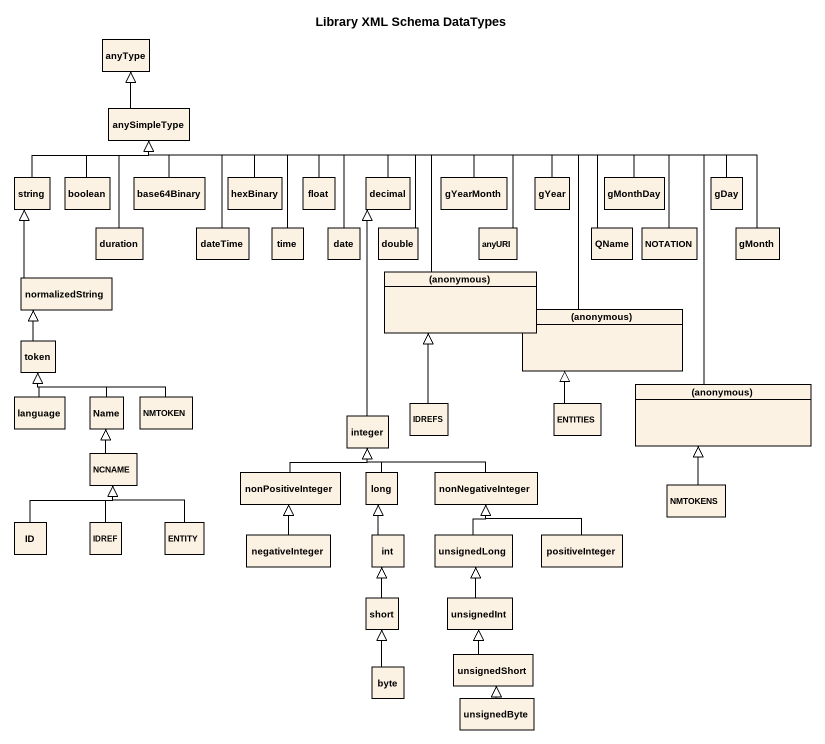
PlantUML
@startuml
title Library XML Schema DataTypes
hide circle
hide empty members
class anyType
class anySimpleType
class string
class boolean
class base64Binary
class hexBinary
class float
class decimal
class gYearMonth
class gYear
class gMonthDay
class gDay
class duration
class dateTime
class time
class date
class double
class anyURI
class QName
class NOTATION
class gMonth
class "(anonymous)" as anonymous
class normalizedString
class "(anonymous)" as anonymous_2
class token
class language
class Name
class NMTOKEN
class "(anonymous)" as anonymous_3
class integer
class IDREFS
class ENTITIES
class NCNAME
class nonPositiveInteger
class long
class nonNegativeInteger
class NMTOKENS
class ID
class IDREF
class "ENTITY" as ENTITY_
class negativeInteger
class int
class unsignedLong
class positiveInteger
class short
class unsignedInt
class byte
class unsignedShort
class unsignedByte
anySimpleType -up-|> anyType
string -right-|> anySimpleType
boolean -up-|> anySimpleType
base64Binary -up-|> anySimpleType
hexBinary -up-|> anySimpleType
float -left-|> anySimpleType
decimal -left-|> anySimpleType
gYearMonth -left-|> anySimpleType
gYear -left-|> anySimpleType
gMonthDay -left-|> anySimpleType
gDay -left-|> anySimpleType
duration -up-|> anySimpleType
dateTime -up-|> anySimpleType
time -up-|> anySimpleType
date -up-|> anySimpleType
double -left-|> anySimpleType
anyURI -left-|> anySimpleType
QName -left-|> anySimpleType
NOTATION -left-|> anySimpleType
gMonth -left-|> anySimpleType
anonymous -left-|> anySimpleType
normalizedString -up-|> string
anonymous_2 -left-|> anySimpleType
token -up-|> normalizedString
language -up-|> token
Name -up-|> token
NMTOKEN -left-|> token
anonymous_3 -left-|> anySimpleType
integer -up-|> decimal
IDREFS -up-|> anonymous
ENTITIES -up-|> anonymous_2
NCNAME -up-|> Name
nonPositiveInteger -up-|> integer
long -up-|> integer
nonNegativeInteger -left-|> integer
NMTOKENS -up-|> anonymous_3
ID -up-|> NCNAME
IDREF -up-|> NCNAME
ENTITY_ -up-|> NCNAME
negativeInteger -up-|> nonPositiveInteger
int -up-|> long
unsignedLong -up-|> nonNegativeInteger
positiveInteger -up-|> nonNegativeInteger
short -up-|> int
unsignedInt -up-|> unsignedLong
byte -up-|> short
unsignedShort -up-|> unsignedInt
unsignedByte -up-|> unsignedShort
@enduml
